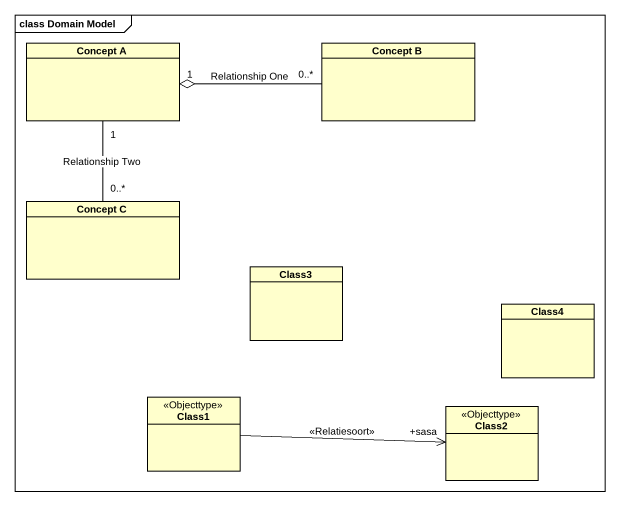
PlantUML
@startuml
mainframe class Domain Model
hide circle
hide empty members
class "Concept A" as Concept_A
class "Concept B" as Concept_B
class "Concept C" as Concept_C
class Class3
class Class4
class Class1 <<Objecttype>>
class Class2 <<Objecttype>>
Concept_B "0..*" -left-o "1" Concept_A : Relationship One
Concept_C "0..*" -up- "1" Concept_A : Relationship Two
Class1 -right-> "+sasa" Class2 : <<Relatiesoort>>
@enduml
